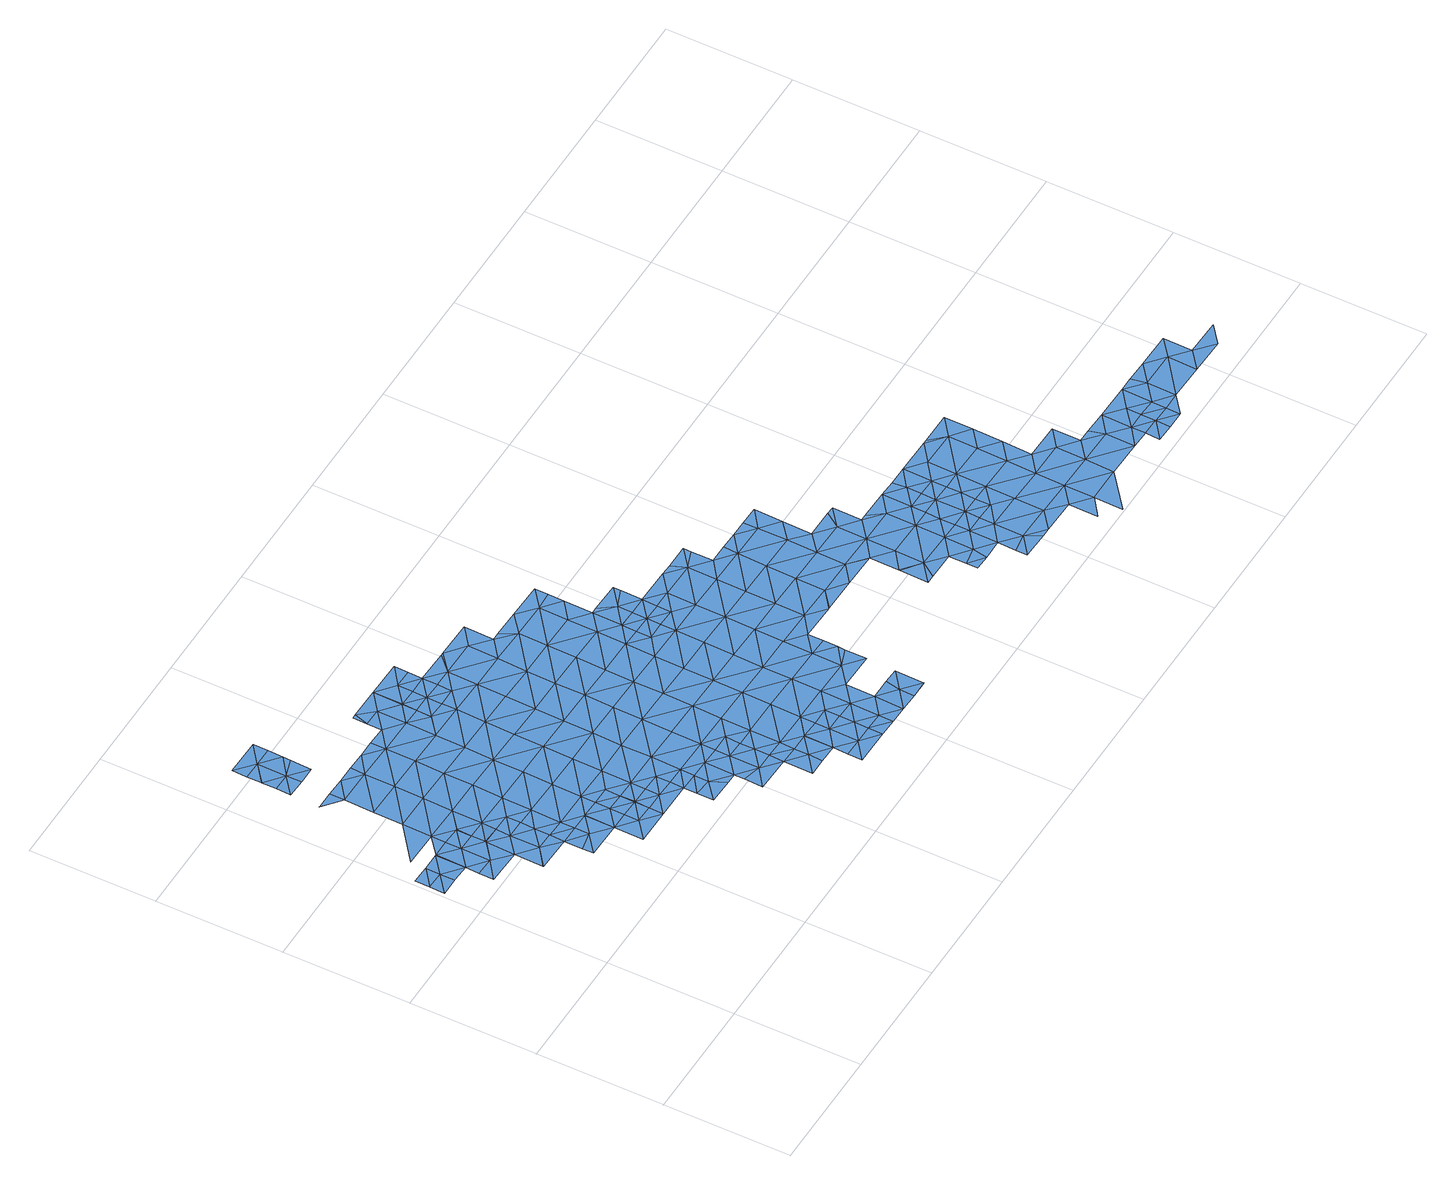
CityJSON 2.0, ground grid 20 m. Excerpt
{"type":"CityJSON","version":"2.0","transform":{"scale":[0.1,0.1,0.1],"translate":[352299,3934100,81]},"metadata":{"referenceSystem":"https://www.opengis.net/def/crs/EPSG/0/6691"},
"CityObjects":{
"waterbody1":{"type":"WaterBody","attributes":{"name":"3","class":"1140","function":"1","WaterBodyRiverFloodingRiskAttribute.description":"2","WaterBodyRiverFloodingRiskAttribute.rankOrg":"2","WaterBodyRiverFloodingRiskAttribute.adminType":"2","WaterBodyRiverFloodingRiskAttribute.scale":"L2"},"geometry":[{"type":"MultiSurface","lod":"1","boundaries":[[[0,1,2]],[[3,4,5]],[[3,5,6]],[[7,6,5]],[[8,9,10]],[[8,6,9]],[[7,9,6]],[[11,12,13]],[[14,15,16]],[[2,11,16]],[[11,2,1]],[[17,18,19]],[[20,14,16]],[[21,20,16]],[[21,16,11]],[[22,13,12]],[[23,8,24]],[[25,23,24]],[[19,25,24]],[[17,19,24]],[[8,10,24]],[[8,22,12]],[[24,10,17]],[[3,6,26]],[[12,26,6]],[[26,12,1]],[[27,0,2]],[[1,12,11]],[[28,29,2]],[[29,27,2]],[[28,16,15]],[[2,16,28]],[[12,6,8]]]}]},
"waterbody2":{"type":"WaterBody","attributes":{"name":"3","class":"1140","function":"1","WaterBodyRiverFloodingRiskAttribute.description":"2","WaterBodyRiverFloodingRiskAttribute.rankOrg":"1","WaterBodyRiverFloodingRiskAttribute.adminType":"2","WaterBodyRiverFloodingRiskAttribute.scale":"L2"},"geometry":[{"type":"MultiSurface","lod":"1","boundaries":[[[9,7,30]],[[31,32,30]],[[7,5,30]],[[26,1,0]],[[0,33,26]],[[3,33,4]],[[34,30,5]],[[3,26,33]],[[35,36,37]],[[38,39,31]],[[5,4,34]],[[31,30,40]],[[41,36,35]],[[4,33,34]],[[14,42,15]],[[0,27,33]],[[40,30,34]],[[40,38,31]],[[43,35,39]],[[15,44,28]],[[35,45,41]],[[15,42,44]],[[38,43,39]],[[44,46,28]],[[47,34,33]],[[46,27,29]],[[48,33,27]],[[43,45,35]],[[29,28,46]],[[42,49,44]],[[48,47,33]],[[50,40,34]],[[48,27,46]],[[51,38,40]],[[44,52,46]],[[53,45,43]],[[54,52,44]],[[44,49,54]],[[50,34,47]],[[50,51,40]],[[55,48,46]],[[49,56,54]],[[38,57,43]],[[54,56,58]],[[51,57,38]],[[53,43,59]],[[57,59,43]],[[58,60,54]],[[61,50,47]],[[46,52,55]],[[62,63,64]],[[47,48,61]],[[60,65,54]],[[66,51,50]],[[67,68,64]],[[48,55,61]],[[62,68,60]],[[54,69,52]],[[62,64,68]],[[61,66,50]],[[70,59,57]],[[68,65,60]],[[51,71,57]],[[52,72,55]],[[73,70,57]],[[67,74,68]],[[72,61,55]],[[54,65,69]],[[51,66,71]],[[74,75,68]],[[57,76,73]],[[52,69,72]],[[77,78,74]],[[76,57,71]],[[68,79,65]],[[77,80,78]],[[78,80,81]],[[78,75,74]],[[73,82,83]],[[84,85,83]],[[86,71,66]],[[65,87,69]],[[61,72,88]],[[66,61,89]],[[82,84,83]],[[81,90,78]],[[71,91,76]],[[89,61,88]],[[73,76,82]],[[68,75,79]],[[69,87,72]],[[71,92,91]],[[93,94,76]],[[86,66,89]],[[78,95,75]],[[71,86,92]],[[93,76,91]],[[65,79,87]],[[95,78,90]],[[82,76,94]],[[84,82,96]],[[88,72,97]],[[98,82,94]],[[99,95,90]],[[96,82,98]],[[88,100,89]],[[72,87,97]],[[97,100,88]],[[101,92,86]],[[96,98,102]],[[103,104,75]],[[105,96,102]],[[106,86,89]],[[75,95,103]],[[79,75,104]],[[79,107,87]],[[108,105,102]],[[109,101,86]],[[110,111,112]],[[99,113,95]],[[114,89,100]],[[87,115,97]],[[116,111,117]],[[111,110,117]],[[108,118,105]],[[119,96,105]],[[79,104,107]],[[120,113,121]],[[122,100,97]],[[89,114,106]],[[123,95,113]],[[95,124,103]],[[120,116,117]],[[121,116,120]],[[109,86,106]],[[110,125,117]],[[115,122,97]],[[126,105,118]],[[87,107,115]],[[109,127,128]],[[123,113,120]],[[119,105,126]],[[128,127,118]],[[127,109,106]],[[104,103,124]],[[129,120,117]],[[95,123,124]],[[114,130,106]],[[104,131,107]],[[114,100,130]],[[132,129,117]],[[117,125,132]],[[130,100,122]],[[133,118,127]],[[134,123,120]],[[135,127,106]],[[107,131,115]],[[125,136,132]],[[104,124,137]],[[130,135,106]],[[132,136,138]],[[139,133,127]],[[123,134,124]],[[104,137,131]],[[140,122,115]],[[135,141,127]],[[142,143,144]],[[138,145,132]],[[146,137,124]],[[147,140,115]],[[120,129,134]],[[127,141,139]],[[148,130,122]],[[134,146,124]],[[115,131,147]],[[149,144,150]],[[144,143,150]],[[151,129,132]],[[152,145,153]],[[154,132,145]],[[155,135,130]],[[153,149,152]],[[137,156,131]],[[149,150,152]],[[143,157,150]],[[154,151,132]],[[141,158,139]],[[148,122,140]],[[129,151,134]],[[148,155,130]],[[159,152,150]],[[154,145,152]],[[141,135,160]],[[137,146,161]],[[131,162,147]],[[155,160,135]],[[160,158,141]],[[150,157,159]],[[137,161,156]],[[163,154,152]],[[159,163,152]],[[147,164,140]],[[165,159,157]],[[146,134,166]],[[131,156,162]],[[140,164,148]],[[134,151,166]],[[167,160,155]],[[165,157,168]],[[169,151,154]],[[165,170,159]],[[155,171,167]],[[169,154,163]],[[147,162,164]],[[146,166,172]],[[161,146,173]],[[164,174,148]],[[148,175,155]],[[168,176,165]],[[156,177,162]],[[151,178,166]],[[174,175,148]],[[146,172,173]],[[179,170,165]],[[176,168,180]],[[156,161,181]],[[182,169,163]],[[183,164,162]],[[184,185,162]],[[156,181,177]],[[165,176,179]],[[155,175,171]],[[162,177,184]],[[161,173,181]],[[151,169,178]],[[166,186,172]],[[183,162,185]],[[164,187,174]],[[187,164,183]],[[166,178,188]],[[172,189,173]],[[190,177,181]],[[169,191,178]],[[192,175,174]],[[193,191,169]],[[193,169,182]],[[187,192,174]],[[166,188,186]],[[194,171,175]],[[173,189,181]],[[195,196,183]],[[183,196,187]],[[181,197,190]],[[198,199,178]],[[192,200,175]],[[198,178,191]],[[188,178,199]],[[172,186,189]],[[201,187,196]],[[202,197,181]],[[194,175,200]],[[203,186,188]],[[195,204,196]],[[181,189,202]],[[201,196,205]],[[206,189,186]],[[188,199,203]],[[207,196,204]],[[197,208,209]],[[202,208,197]],[[209,208,204]],[[205,196,207]],[[199,210,203]],[[186,203,206]],[[189,211,202]],[[212,204,208]],[[213,189,206]],[[211,214,202]],[[215,206,203]],[[189,213,211]],[[216,203,210]],[[214,212,208]],[[208,202,214]],[[217,216,210]],[[218,213,206]],[[215,203,216]],[[215,218,206]],[[212,214,219]],[[217,220,216]],[[213,221,211]],[[222,214,211]],[[218,221,213]],[[221,222,211]],[[219,214,223]],[[224,214,222]],[[223,214,224]],[[215,216,225]],[[216,220,225]],[[226,222,221]],[[218,215,227]],[[228,221,218]],[[227,215,225]],[[220,229,225]],[[230,226,221]],[[231,232,233]],[[232,234,233]],[[235,230,221]],[[234,232,236]],[[218,227,228]],[[237,225,229]],[[238,237,236]],[[237,239,225]],[[232,238,236]],[[225,239,227]],[[221,228,235]],[[231,240,232]],[[227,241,228]],[[235,242,230]],[[238,239,237]],[[239,243,227]],[[244,245,246]],[[247,235,228]],[[241,247,228]],[[227,243,241]],[[248,232,240]],[[232,249,238]],[[250,245,244]],[[240,245,250]],[[249,239,238]],[[242,235,251]],[[235,247,251]],[[248,240,250]],[[252,250,244]],[[253,243,239]],[[249,232,248]],[[241,243,254]],[[255,253,239]],[[249,255,239]],[[256,248,250]],[[252,257,250]],[[258,259,260]],[[259,258,252]],[[243,253,261]],[[254,243,261]],[[256,250,257]],[[262,248,256]],[[258,263,252]],[[249,248,264]],[[265,253,255]],[[258,260,266]],[[264,248,262]],[[257,252,263]],[[267,268,249]],[[267,249,264]],[[266,269,258]],[[270,265,255]],[[255,249,268]],[[271,257,263]],[[270,255,268]],[[272,258,269]],[[273,271,263]],[[263,258,272]],[[274,270,268]],[[272,275,263]],[[263,275,273]],[[268,276,274]],[[274,277,270]],[[269,278,272]],[[276,279,274]],[[275,280,273]],[[281,280,282]],[[281,273,280]],[[279,283,274]],[[284,275,272]],[[277,274,283]],[[285,286,279]],[[278,287,288]],[[285,282,286]],[[282,280,286]],[[289,280,275]],[[272,278,284]],[[286,290,279]],[[279,290,283]],[[284,278,288]],[[291,292,288]],[[275,284,289]],[[286,280,293]],[[294,283,290]],[[288,292,284]],[[280,289,293]],[[284,295,289]],[[292,295,284]],[[296,294,290]],[[286,293,297]],[[290,286,296]],[[289,298,293]],[[286,297,296]],[[295,299,289]],[[300,297,293]],[[298,300,293]],[[296,301,294]],[[289,299,298]],[[302,295,292]],[[297,303,296]],[[303,297,300]],[[304,301,296]],[[295,305,299]],[[303,304,296]],[[306,298,299]],[[307,305,295]],[[302,307,295]],[[306,299,305]],[[308,305,307]],[[309,307,302]],[[309,302,310]],[[311,308,307]],[[311,307,309]],[[312,311,309]],[[309,313,312]],[[313,314,312]],[[315,311,312]],[[315,312,314]],[[316,317,314]],[[316,318,317]],[[319,315,314]],[[319,314,317]],[[319,320,315]],[[320,319,321]],[[319,317,322]],[[319,322,321]],[[317,323,322]],[[323,324,322]],[[325,321,322]],[[324,325,322]],[[323,326,324]],[[324,326,327]]]}]},
"waterbody3":{"type":"WaterBody","attributes":{"name":"3","class":"1140","function":"1","WaterBodyRiverFloodingRiskAttribute.description":"2","WaterBodyRiverFloodingRiskAttribute.rankOrg":"1","WaterBodyRiverFloodingRiskAttribute.adminType":"2","WaterBodyRiverFloodingRiskAttribute.scale":"L2"},"geometry":[{"type":"MultiSurface","lod":"1","boundaries":[[[328,329,330]],[[331,332,330]],[[332,333,334]],[[335,336,330]],[[333,332,331]],[[334,337,332]],[[338,332,337]],[[330,336,331]],[[339,332,338]],[[328,332,339]],[[328,330,332]],[[340,330,341]],[[329,341,330]],[[340,335,330]]]}]},
"waterbody4":{"type":"WaterBody","attributes":{"name":"3","class":"1140","function":"1","WaterBodyRiverFloodingRiskAttribute.description":"2","WaterBodyRiverFloodingRiskAttribute.rankOrg":"2","WaterBodyRiverFloodingRiskAttribute.adminType":"2","WaterBodyRiverFloodingRiskAttribute.scale":"L2"},"geometry":[{"type":"MultiSurface","lod":"1","boundaries":[[[62,60,58]],[[42,14,342]],[[56,343,344]],[[49,343,56]],[[42,342,49]],[[58,56,344]],[[62,58,344]],[[62,344,63]],[[63,344,345]],[[345,344,343]],[[346,343,342]],[[346,342,347]],[[347,342,14]],[[342,343,49]]]}]},
"waterbody5":{"type":"WaterBody","attributes":{"name":"3","class":"1140","function":"1","WaterBodyRiverFloodingRiskAttribute.description":"2","WaterBodyRiverFloodingRiskAttribute.rankOrg":"3","WaterBodyRiverFloodingRiskAttribute.adminType":"2","WaterBodyRiverFloodingRiskAttribute.scale":"L2"},"geometry":[{"type":"MultiSurface","lod":"1","boundaries":[[[348,349,343]],[[63,345,349]],[[350,351,349]],[[345,343,349]],[[348,350,349]],[[63,349,351]]]}]},
"waterbody6":{"type":"WaterBody","attributes":{"name":"3","class":"1140","function":"1","WaterBodyRiverFloodingRiskAttribute.description":"2","WaterBodyRiverFloodingRiskAttribute.rankOrg":"2","WaterBodyRiverFloodingRiskAttribute.adminType":"2","WaterBodyRiverFloodingRiskAttribute.scale":"L2"},"geometry":[{"type":"MultiSurface","lod":"1","boundaries":[[[67,64,352]],[[64,351,352]],[[352,74,67]],[[74,352,77]],[[77,352,80]],[[352,350,80]],[[351,64,63]],[[352,351,350]]]}]},
"waterbody7":{"type":"WaterBody","attributes":{"name":"3","class":"1140","function":"1","WaterBodyRiverFloodingRiskAttribute.description":"2","WaterBodyRiverFloodingRiskAttribute.rankOrg":"2","WaterBodyRiverFloodingRiskAttribute.adminType":"2","WaterBodyRiverFloodingRiskAttribute.scale":"L2"},"geometry":[{"type":"MultiSurface","lod":"1","boundaries":[[[353,354,355]],[[116,356,111]],[[121,357,116]],[[358,90,355]],[[359,353,355]],[[111,356,112]],[[112,356,360]],[[360,356,361]],[[361,356,358]],[[356,357,358]],[[357,90,358]],[[357,356,116]],[[355,354,358]],[[90,81,355]],[[81,359,355]],[[80,359,81]],[[99,357,113]],[[121,113,357]],[[99,90,357]]]}]},
"waterbody8":{"type":"WaterBody","attributes":{"name":"3","class":"1140","function":"1","WaterBodyRiverFloodingRiskAttribute.description":"2","WaterBodyRiverFloodingRiskAttribute.rankOrg":"2","WaterBodyRiverFloodingRiskAttribute.adminType":"2","WaterBodyRiverFloodingRiskAttribute.scale":"L2"},"geometry":[{"type":"MultiSurface","lod":"1","boundaries":[[[118,108,362]],[[362,128,118]],[[128,362,109]],[[93,92,362]],[[92,93,91]],[[102,98,94]],[[101,109,362]],[[108,102,362]],[[102,94,93]],[[362,102,93]],[[362,92,101]]]}]},
"waterbody9":{"type":"WaterBody","attributes":{"name":"3","class":"1140","function":"1","WaterBodyRiverFloodingRiskAttribute.description":"2","WaterBodyRiverFloodingRiskAttribute.rankOrg":"2","WaterBodyRiverFloodingRiskAttribute.adminType":"2","WaterBodyRiverFloodingRiskAttribute.scale":"L2"},"geometry":[{"type":"MultiSurface","lod":"1","boundaries":[[[363,364,365]],[[365,364,366]],[[367,366,368]],[[369,368,366]],[[368,149,367]],[[149,368,144]],[[367,149,153]],[[153,145,367]],[[145,138,367]],[[138,136,367]],[[136,366,367]],[[368,142,144]],[[368,370,142]],[[369,370,368]],[[125,366,136]],[[125,365,366]],[[110,365,125]],[[110,112,365]],[[363,365,112]]]}]},
"waterbody10":{"type":"WaterBody","attributes":{"name":"3","class":"1140","function":"1","WaterBodyRiverFloodingRiskAttribute.description":"2","WaterBodyRiverFloodingRiskAttribute.rankOrg":"2","WaterBodyRiverFloodingRiskAttribute.adminType":"2","WaterBodyRiverFloodingRiskAttribute.scale":"L2"},"geometry":[{"type":"MultiSurface","lod":"1","boundaries":[[[204,195,371]],[[209,204,371]],[[371,185,184]],[[195,185,371]],[[183,185,195]],[[184,177,371]],[[197,209,371]],[[177,190,371]],[[190,197,371]]]}]},
"waterbody11":{"type":"WaterBody","attributes":{"name":"3","class":"1140","function":"1","WaterBodyRiverFloodingRiskAttribute.description":"2","WaterBodyRiverFloodingRiskAttribute.rankOrg":"2","WaterBodyRiverFloodingRiskAttribute.adminType":"2","WaterBodyRiverFloodingRiskAttribute.scale":"L2"},"geometry":[{"type":"MultiSurface","lod":"1","boundaries":[[[267,264,372]],[[262,256,257]],[[372,264,373]],[[285,372,282]],[[279,372,285]],[[373,281,282]],[[262,257,373]],[[262,373,264]],[[282,372,373]],[[276,268,372]],[[267,372,268]],[[281,373,273]],[[257,271,373]],[[372,279,276]],[[271,273,373]]]}]},
"waterbody12":{"type":"WaterBody","attributes":{"name":"3","class":"1140","function":"1","WaterBodyRiverFloodingRiskAttribute.description":"2","WaterBodyRiverFloodingRiskAttribute.rankOrg":"2","WaterBodyRiverFloodingRiskAttribute.adminType":"2","WaterBodyRiverFloodingRiskAttribute.scale":"L2"},"geometry":[{"type":"MultiSurface","lod":"1","boundaries":[[[313,374,316]],[[313,309,374]],[[310,375,374]],[[314,313,316]],[[376,374,375]],[[310,374,309]],[[376,318,374]],[[318,316,374]]]}]}
},
"vertices":[
[147,457,11],[119,457,12],[146,434,11],[119,481,12],[120,504,12],[119,504,12],[91,481,12],[91,505,12],[62,458,12],[63,505,12],[62,505,12],[118,412,11],[90,435,12],[61,413,12],[173,364,11],[174,388,11],[146,388,11],[34,505,12],[6,506,12],[6,483,12],[117,365,11],[117,366,11],[61,436,12],[34,459,12],[34,482,12],[5,459,12],[119,458,12],[175,457,11],[174,411,11],[175,434,11],
[91,528,12],[92,574,12],[35,529,12],[147,480,12],[148,527,12],[94,666,12],[66,690,12],[65,690,12],[150,619,12],[93,620,12],[149,573,12],[94,690,12],[202,364,11],[150,666,12],[202,387,11],[123,689,12],[203,433,11],[205,526,12],[204,479,11],[230,364,11],[205,572,12],[206,618,12],[260,432,11],[151,689,12],[259,386,11],[261,478,11],[231,364,11],[207,665,12],[259,363,11],[179,688,12],[287,363,11],[261,525,12],[286,339,11],[286,316,11],[287,316,11],[316,385,11],[262,571,12],[315,316,11],[315,339,11],[316,431,11],[207,688,12],[263,617,12],[317,478,11],[236,687,12],[343,315,11],[372,338,11],[264,664,12],[343,292,11],[371,292,11],[372,385,11],[342,270,11],[370,269,11],[264,710,12],[236,710,12],[243,733,12],[237,733,12],[320,616,12],[373,431,11],[318,524,11],[319,570,12],[399,269,11],[291,640,12],[292,640,12],[292,663,12],[292,686,12],[427,291,11],[293,732,12],[374,477,11],[292,687,12],[427,268,11],[375,523,11],[320,639,12],[293,687,12],[428,337,11],[429,384,11],[321,709,12],[376,615,12],[430,430,11],[321,686,12],[348,639,12],[482,174,11],[455,198,11],[454,175,11],[456,268,11],[375,569,12],[431,476,11],[455,221,11],[483,197,11],[349,686,12],[350,731,12],[483,244,11],[455,244,11],[431,522,11],[484,290,11],[485,336,11],[510,174,11],[350,709,12],[377,662,12],[349,662,12],[540,243,11],[432,568,11],[486,429,11],[539,196,11],[400,685,12],[541,289,11],[433,614,12],[511,174,11],[486,383,11],[539,173,11],[405,685,12],[488,521,11],[434,661,12],[566,81,11],[594,80,11],[566,104,11],[567,173,11],[542,335,11],[487,475,11],[489,567,11],[567,127,11],[594,103,11],[597,242,11],[595,149,11],[567,150,11],[596,196,11],[490,613,11],[543,428,11],[622,80,11],[463,684,12],[623,126,11],[462,637,12],[542,382,11],[544,474,11],[624,172,11],[545,520,11],[651,103,11],[597,288,11],[474,637,12],[651,79,11],[653,195,11],[656,126,11],[518,636,11],[598,334,11],[599,381,11],[545,566,11],[546,612,11],[679,80,11],[572,450,11],[653,241,11],[680,125,11],[679,79,11],[600,427,11],[681,171,11],[573,497,11],[572,473,11],[573,496,11],[655,333,11],[574,543,11],[654,287,11],[656,380,11],[600,450,11],[682,217,11],[574,589,11],[681,205,11],[575,635,11],[601,496,11],[601,519,11],[628,449,11],[682,240,11],[682,264,11],[575,614,11],[583,543,11],[656,426,11],[711,286,11],[629,496,11],[630,542,11],[712,332,11],[630,530,11],[657,472,11],[629,472,11],[739,263,11],[713,425,11],[686,495,11],[712,379,11],[714,471,11],[768,331,11],[767,285,11],[741,263,11],[769,378,11],[704,494,11],[796,262,11],[770,424,11],[742,447,11],[742,494,11],[742,481,11],[824,284,11],[772,447,11],[825,330,11],[826,377,11],[850,261,11],[799,446,11],[863,168,11],[879,191,11],[850,168,11],[851,213,11],[826,423,11],[851,215,11],[852,261,11],[880,237,11],[881,283,11],[907,167,11],[853,353,11],[825,446,11],[882,329,11],[931,121,11],[907,139,11],[907,122,11],[854,400,11],[936,190,11],[937,236,11],[935,144,11],[855,445,11],[963,121,11],[910,306,11],[898,353,11],[937,283,11],[964,167,11],[964,166,11],[991,97,11],[962,92,11],[962,74,11],[910,352,11],[964,189,11],[992,143,11],[964,213,11],[920,306,11],[1005,73,11],[965,236,11],[965,259,11],[1019,73,11],[966,305,11],[992,166,11],[1048,96,11],[1021,165,11],[994,282,11],[1048,142,11],[994,259,11],[992,304,11],[1075,72,10],[1022,258,11],[1049,188,11],[1021,189,11],[1022,212,11],[1023,304,11],[1104,95,10],[1022,235,11],[1050,235,11],[1075,26,10],[1104,48,10],[1105,141,10],[1051,281,11],[1103,2,10],[1160,48,10],[1106,187,10],[1079,303,11],[1161,94,10],[1107,280,11],[1107,234,11],[1134,163,10],[1162,140,10],[1135,210,11],[1086,303,11],[1217,47,10],[1136,257,11],[1136,302,11],[1190,117,10],[1190,162,10],[1218,93,10],[1211,117,10],[1246,69,10],[1246,46,10],[1247,116,10],[1274,92,10],[1274,69,10],[1302,68,10],[1303,115,10],[1302,45,10],[1330,45,10],[1301,22,10],[1331,91,10],[1326,115,10],[1360,114,10],[1388,90,10],[1387,44,10],[1415,67,10],[1416,113,10],[1444,43,9],[1473,66,9],
[67,782,12],[67,759,12],[95,759,12],[124,781,12],[96,805,12],[125,805,12],[125,828,12],[123,735,12],[124,768,12],[68,829,12],[67,806,12],[67,783,12],[95,735,12],[66,736,12],
[202,341,11],[230,317,11],[258,340,11],[258,317,11],[173,318,11],[173,335,11],
[229,271,11],[258,294,11],[285,271,11],[286,293,11],
[314,293,11],
[342,223,11],[381,222,11],[370,246,11],[426,198,11],[427,245,11],[398,222,11],[342,249,11],[397,176,11],[398,205,11],
[320,663,12],
[453,129,11],[480,129,11],[482,151,11],[510,128,11],[539,150,11],[538,104,11],[509,105,11],[509,82,11],
[601,473,11],
[993,236,11],[993,189,11],
[1274,46,10],[1245,23,10],[1273,22,10]
]}
